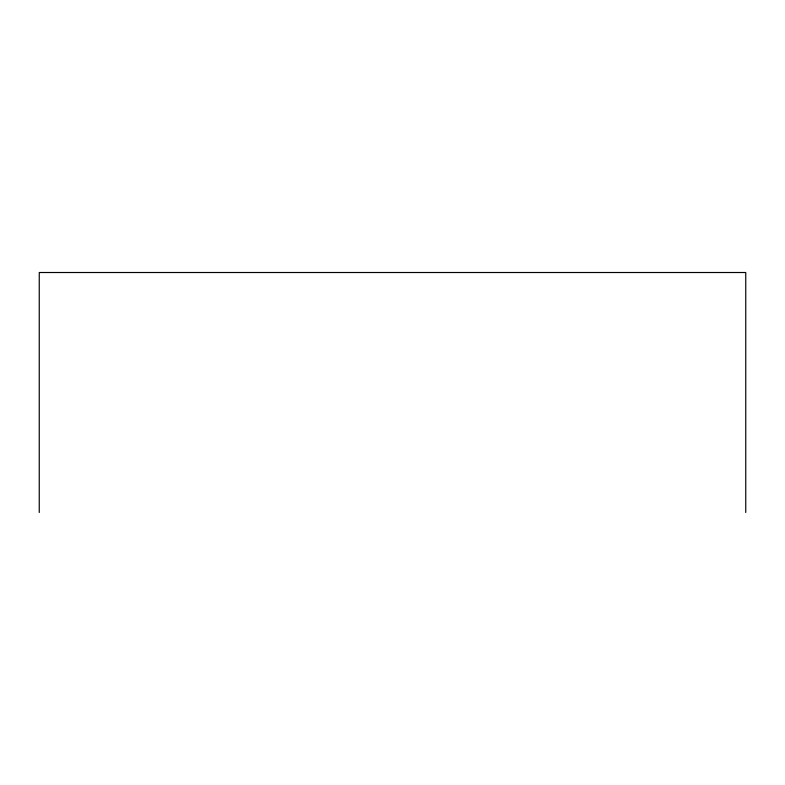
<?xml version="1.0" encoding="UTF-8"?>
<svg xmlns="http://www.w3.org/2000/svg" width="785" height="785" viewBox="0 0 785 785"><rect width="100%" height="100%" fill="white"/><g stroke="black" fill="none" stroke-linecap="round" stroke-linejoin="round"><path stroke-width="1.18" d="M745.75 512.487L745.75 272.513L39.25 272.513L39.25 512.487"/></g></svg>
